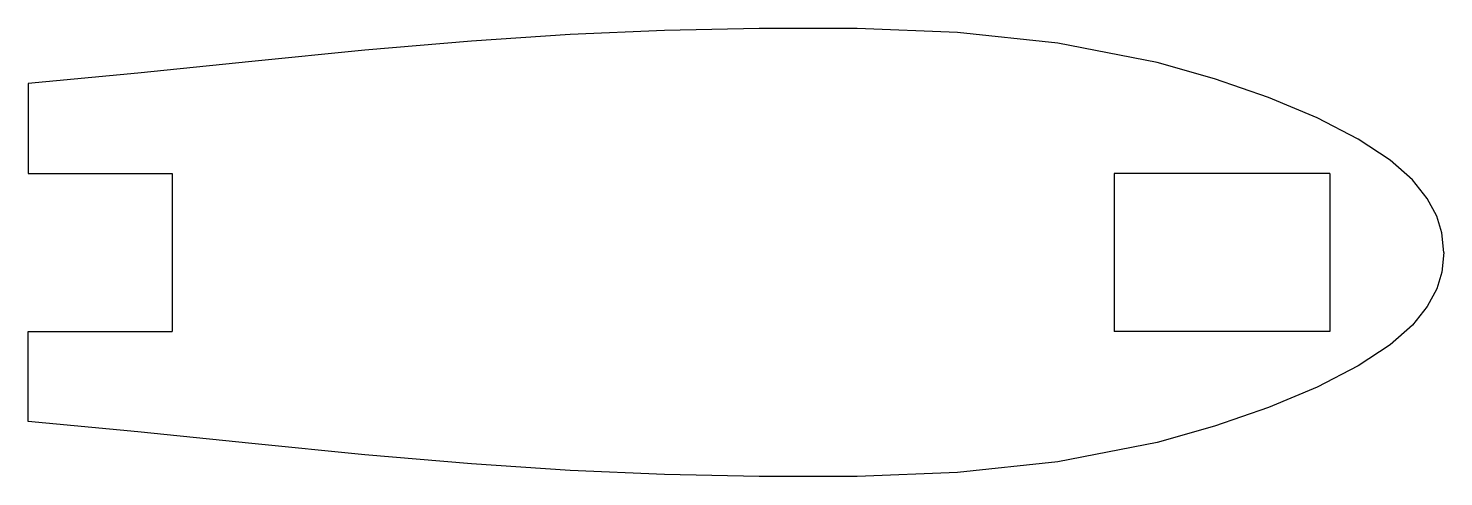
# Model space of a CAD drawing. Extents: x -208 to 333, y -86 to 86.
import ezdxf

# ---------------------------------------------------------------- set-up
doc = ezdxf.new("R2010")
doc.units = 0
doc.layers.add('LAYER_1', color=7, linetype='CONTINUOUS')

# ---------------------------------------------------------------- blocks, each defined once
blk = doc.blocks.new('AIGNBL01010002')
at = {"layer": 'LAYER_1'}
for p, q in [((-0.9055, 83.3425), (-38.7325, 80.8421)), ((35.1281, 84.9156), (-0.9055, 83.3425)), ((71.3402, 85.7112), (35.1281, 84.9156)), ((108.8509, 85.688), (71.3402, 85.7112)), ((147.2296, 84.1037), (108.8509, 85.688)), ((185.7523, 80.0384), (147.2296, 84.1037)), ((-79.5214, 77.3229), (-122.7851, 73.0584)), ((-38.7325, 80.8421), (-79.5214, 77.3229)), ((223.7007, 72.6037), (185.7523, 80.0384)), ((-122.7851, 73.0584), (-166.4312, 68.618)), ((245.6935, 66.4266), (223.7007, 72.6037)), ((-166.4312, 68.618), (-208.3459, 64.58)), ((266.3338, 59.2753), (245.6935, 66.4266)), ((284.9125, 51.4652), (266.3338, 59.2753)), ((300.6952, 43.3472), (284.9125, 51.4652)), ((312.9063, 35.3594), (300.6952, 43.3472)), ((321.4333, 27.8009), (312.9063, 35.3594)), ((327.0898, 20.6964), (321.4333, 27.8009)), ((330.7171, 13.9371), (327.0898, 20.6964)), ((332.7115, 7.4969), (330.7171, 13.9371)), ((333.3753, 0), (332.7115, 7.4969))]:
    blk.add_line(p, q, dxfattribs=at)
blk = doc.blocks.new('AIGNBL01010003')
at = {"layer": 'LAYER_1'}
for p, q in [((333.3753, 0), (332.7115, -7.4969)), ((332.7115, -7.4969), (330.7171, -13.9371)), ((330.7171, -13.9371), (327.0898, -20.6964)), ((327.0898, -20.6964), (321.4333, -27.8009)), ((321.4333, -27.8009), (312.9063, -35.3594)), ((312.9063, -35.3594), (300.6952, -43.3472)), ((300.6952, -43.3472), (284.9125, -51.4652)), ((284.9125, -51.4652), (266.3338, -59.2753)), ((266.3338, -59.2753), (245.6935, -66.4266)), ((-166.4312, -68.618), (-208.3459, -64.58)), ((-122.7851, -73.0584), (-166.4312, -68.618)), ((245.6935, -66.4266), (223.7007, -72.6037)), ((-79.5214, -77.3231), (-122.7851, -73.0584)), ((223.7007, -72.6037), (185.7523, -80.0385)), ((-38.7325, -80.8423), (-79.5214, -77.3231)), ((-0.9055, -83.3424), (-38.7325, -80.8423)), ((185.7523, -80.0385), (147.2296, -84.1037)), ((35.1281, -84.9154), (-0.9055, -83.3424)), ((71.3402, -85.7112), (35.1281, -84.9154)), ((108.8509, -85.6878), (71.3402, -85.7112)), ((147.2296, -84.1037), (108.8509, -85.6878))]:
    blk.add_line(p, q, dxfattribs=at)
blk = doc.blocks.new('AIGNBL01010004')
at = {"layer": 'LAYER_1'}
blk.add_line((-208.3459, 30.1625), (-153.2675, 30.1625), dxfattribs=at)
blk = doc.blocks.new('AIGNBL01010005')
at = {"layer": 'LAYER_1'}
blk.add_line((-208.3459, -30.1625), (-153.2675, -30.1625), dxfattribs=at)
blk = doc.blocks.new('AIGNBL01010006')
at = {"layer": 'LAYER_1'}
blk.add_line((-153.2675, 30.1625), (-153.2675, -30.1625), dxfattribs=at)
blk = doc.blocks.new('AIGNBL01010007')
at = {"layer": 'LAYER_1'}
blk.add_line((289.8338, 30.1625), (207.2838, 30.1625), dxfattribs=at)
blk = doc.blocks.new('AIGNBL01010008')
at = {"layer": 'LAYER_1'}
blk.add_line((289.8338, -30.1625), (207.2838, -30.1625), dxfattribs=at)
blk = doc.blocks.new('AIGNBL01010009')
at = {"layer": 'LAYER_1'}
blk.add_line((-208.3459, 64.58), (-208.3459, 30.1625), dxfattribs=at)
blk = doc.blocks.new('AIGNBL0101000A')
at = {"layer": 'LAYER_1'}
blk.add_line((289.8338, 30.1625), (289.8338, -30.1625), dxfattribs=at)
blk = doc.blocks.new('AIGNBL0101000B')
at = {"layer": 'LAYER_1'}
blk.add_line((207.2838, 30.1625), (207.2838, -30.1625), dxfattribs=at)
blk = doc.blocks.new('AIGNBL0101000C')
at = {"layer": 'LAYER_1'}
blk.add_line((-208.3459, -64.58), (-208.3459, -30.1625), dxfattribs=at)

msp = doc.modelspace()

# ---------------------------------------------------------------- block references
at = {"layer": 'LAYER_1'}
for name in ['AIGNBL01010002', 'AIGNBL01010009', 'AIGNBL01010004', 'AIGNBL01010006', 'AIGNBL01010007', 'AIGNBL0101000B', 'AIGNBL0101000A', 'AIGNBL01010003', 'AIGNBL01010005', 'AIGNBL0101000C', 'AIGNBL01010008']:
    msp.add_blockref(name, (0, 0), dxfattribs=at)

doc.saveas('drawing.dxf')
